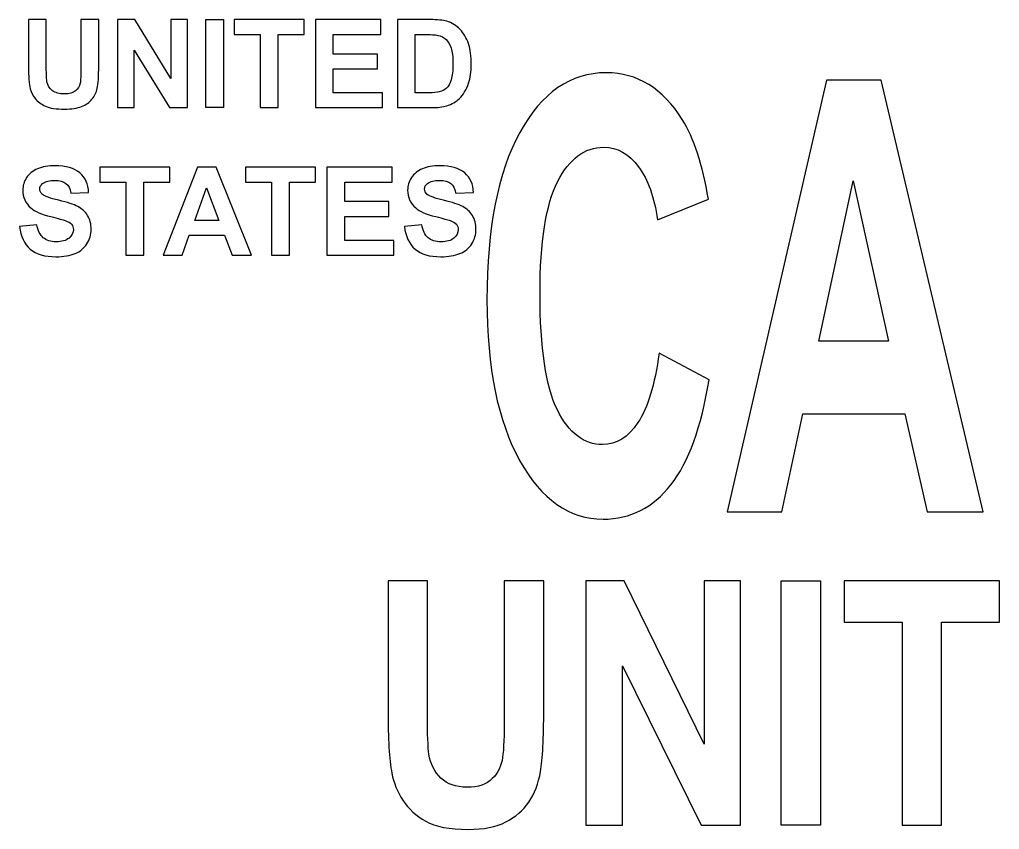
# Model space of a CAD drawing. Header units: centimetres. Extents: x -12.1 to 12.1, y -5 to 6.2.
# Drawn here: x -12.113 to -9.204, y 2.989 to 5.393 of the extents above; entities that cross this region are included whole.
import ezdxf

# ---------------------------------------------------------------- set-up
doc = ezdxf.new("R2010")
doc.units = ezdxf.units.CM
doc.header["$MEASUREMENT"] = 0
doc.layers.add('Layer 1', color=7, linetype='Continuous')

msp = doc.modelspace()

# ---------------------------------------------------------------- linework, layer by layer
at = {"layer": 'Layer 1', "color": 250}
for points, knots in [([(-12.08644, 5.39288), (-12.08644, 5.39288), (-12.03369, 5.39288), (-12.03369, 5.39288), (-12.03369, 5.39288), (-12.03369, 5.39288), (-12.03369, 5.25136), (-12.03369, 5.25136), (-12.03369, 5.25136), (-12.03369, 5.22891), (-12.03303, 5.21435), (-12.03171, 5.20768), (-12.03171, 5.20768), (-12.02946, 5.197), (-12.02409, 5.18841), (-12.0156, 5.18191), (-12.0156, 5.18191), (-12.0071, 5.17545), (-11.99549, 5.17224), (-11.98074, 5.17224), (-11.98074, 5.17224), (-11.96576, 5.17224), (-11.95448, 5.17527), (-11.94687, 5.18139), (-11.94687, 5.18139), (-11.93927, 5.18751), (-11.9347, 5.19502), (-11.93315, 5.20396), (-11.93315, 5.20396), (-11.93162, 5.21286), (-11.93083, 5.22765), (-11.93083, 5.24833), (-11.93083, 5.24833), (-11.93083, 5.24833), (-11.93083, 5.39288), (-11.93083, 5.39288), (-11.93083, 5.39288), (-11.93083, 5.39288), (-11.87807, 5.39288), (-11.87807, 5.39288), (-11.87807, 5.39288), (-11.87807, 5.39288), (-11.87807, 5.25564), (-11.87807, 5.25564), (-11.87807, 5.25564), (-11.87807, 5.22425), (-11.87951, 5.20209), (-11.88235, 5.18913), (-11.88235, 5.18913), (-11.88521, 5.17621), (-11.89045, 5.16525), (-11.89812, 5.15635), (-11.89812, 5.15635), (-11.9058, 5.14743), (-11.91603, 5.14033), (-11.92888, 5.13506), (-11.92888, 5.13506), (-11.94172, 5.12976), (-11.95847, 5.12711), (-11.97912, 5.12711), (-11.97912, 5.12711), (-12.00409, 5.12711), (-12.02303, 5.12999), (-12.03591, 5.13576), (-12.03591, 5.13576), (-12.0488, 5.14152), (-12.059, 5.14901), (-12.06647, 5.15824), (-12.06647, 5.15824), (-12.07398, 5.16744), (-12.07891, 5.17708), (-12.0813, 5.18718), (-12.0813, 5.18718), (-12.08473, 5.20215), (-12.08644, 5.22425), (-12.08644, 5.25351), (-12.08644, 5.25351), (-12.08644, 5.25351), (-12.08644, 5.39288), (-12.08644, 5.39288)], [0, 0, 0, 0, 0.047619, 0.047619, 0.047619, 0.047619, 0.0952381, 0.0952381, 0.0952381, 0.0952381, 0.1428571, 0.1428571, 0.1428571, 0.1428571, 0.1904762, 0.1904762, 0.1904762, 0.1904762, 0.2380952, 0.2380952, 0.2380952, 0.2380952, 0.2857143, 0.2857143, 0.2857143, 0.2857143, 0.3333333, 0.3333333, 0.3333333, 0.3333333, 0.3809524, 0.3809524, 0.3809524, 0.3809524, 0.4285714, 0.4285714, 0.4285714, 0.4285714, 0.4761905, 0.4761905, 0.4761905, 0.4761905, 0.5238095, 0.5238095, 0.5238095, 0.5238095, 0.5714286, 0.5714286, 0.5714286, 0.5714286, 0.6190476, 0.6190476, 0.6190476, 0.6190476, 0.6666667, 0.6666667, 0.6666667, 0.6666667, 0.7142857, 0.7142857, 0.7142857, 0.7142857, 0.7619048, 0.7619048, 0.7619048, 0.7619048, 0.8095238, 0.8095238, 0.8095238, 0.8095238, 0.8571429, 0.8571429, 0.8571429, 0.8571429, 0.9047619, 0.9047619, 0.9047619, 0.9047619, 1, 1, 1, 1]), ([(-11.82193, 5.13159), (-11.82193, 5.13159), (-11.82193, 5.39288), (-11.82193, 5.39288), (-11.82193, 5.39288), (-11.82193, 5.39288), (-11.77058, 5.39288), (-11.77058, 5.39288), (-11.77058, 5.39288), (-11.77058, 5.39288), (-11.66363, 5.2184), (-11.66363, 5.2184), (-11.66363, 5.2184), (-11.66363, 5.2184), (-11.66363, 5.39288), (-11.66363, 5.39288), (-11.66363, 5.39288), (-11.66363, 5.39288), (-11.61461, 5.39288), (-11.61461, 5.39288), (-11.61461, 5.39288), (-11.61461, 5.39288), (-11.61461, 5.13159), (-11.61461, 5.13159), (-11.61461, 5.13159), (-11.61461, 5.13159), (-11.66755, 5.13159), (-11.66755, 5.13159), (-11.66755, 5.13159), (-11.66755, 5.13159), (-11.7729, 5.302), (-11.7729, 5.302), (-11.7729, 5.302), (-11.7729, 5.302), (-11.7729, 5.13159), (-11.7729, 5.13159), (-11.7729, 5.13159), (-11.7729, 5.13159), (-11.82193, 5.13159), (-11.82193, 5.13159)], [0, 0, 0, 0, 0.0909091, 0.0909091, 0.0909091, 0.0909091, 0.1818182, 0.1818182, 0.1818182, 0.1818182, 0.2727273, 0.2727273, 0.2727273, 0.2727273, 0.3636364, 0.3636364, 0.3636364, 0.3636364, 0.4545455, 0.4545455, 0.4545455, 0.4545455, 0.5454545, 0.5454545, 0.5454545, 0.5454545, 0.6363636, 0.6363636, 0.6363636, 0.6363636, 0.7272727, 0.7272727, 0.7272727, 0.7272727, 0.8181818, 0.8181818, 0.8181818, 0.8181818, 1, 1, 1, 1]), ([(-11.56042, 5.13159), (-11.56042, 5.13159), (-11.50766, 5.13159), (-11.50766, 5.13159), (-11.50766, 5.13159), (-11.50766, 5.13159), (-11.50766, 5.3929), (-11.50766, 5.3929), (-11.50766, 5.3929), (-11.50766, 5.3929), (-11.56042, 5.3929), (-11.56042, 5.3929), (-11.56042, 5.3929), (-11.56042, 5.3929), (-11.56042, 5.13159), (-11.56042, 5.13159)], [0, 0, 0, 0, 0.2, 0.2, 0.2, 0.2, 0.4, 0.4, 0.4, 0.4, 0.6, 0.6, 0.6, 0.6, 1, 1, 1, 1]), ([(-11.39856, 5.13159), (-11.39856, 5.13159), (-11.39856, 5.34868), (-11.39856, 5.34868), (-11.39856, 5.34868), (-11.39856, 5.34868), (-11.47611, 5.34868), (-11.47611, 5.34868), (-11.47611, 5.34868), (-11.47611, 5.34868), (-11.47611, 5.39288), (-11.47611, 5.39288), (-11.47611, 5.39288), (-11.47611, 5.39288), (-11.26846, 5.39288), (-11.26846, 5.39288), (-11.26846, 5.39288), (-11.26846, 5.39288), (-11.26846, 5.34868), (-11.26846, 5.34868), (-11.26846, 5.34868), (-11.26846, 5.34868), (-11.34582, 5.34868), (-11.34582, 5.34868), (-11.34582, 5.34868), (-11.34582, 5.34868), (-11.34582, 5.13159), (-11.34582, 5.13159), (-11.34582, 5.13159), (-11.34582, 5.13159), (-11.39856, 5.13159), (-11.39856, 5.13159)], [0, 0, 0, 0, 0.1111111, 0.1111111, 0.1111111, 0.1111111, 0.2222222, 0.2222222, 0.2222222, 0.2222222, 0.3333333, 0.3333333, 0.3333333, 0.3333333, 0.4444444, 0.4444444, 0.4444444, 0.4444444, 0.5555556, 0.5555556, 0.5555556, 0.5555556, 0.6666667, 0.6666667, 0.6666667, 0.6666667, 0.7777778, 0.7777778, 0.7777778, 0.7777778, 1, 1, 1, 1]), ([(-11.23443, 5.13159), (-11.23443, 5.13159), (-11.23443, 5.39288), (-11.23443, 5.39288), (-11.23443, 5.39288), (-11.23443, 5.39288), (-11.04065, 5.39288), (-11.04065, 5.39288), (-11.04065, 5.39288), (-11.04065, 5.39288), (-11.04065, 5.34868), (-11.04065, 5.34868), (-11.04065, 5.34868), (-11.04065, 5.34868), (-11.18165, 5.34868), (-11.18165, 5.34868), (-11.18165, 5.34868), (-11.18165, 5.34868), (-11.18165, 5.29076), (-11.18165, 5.29076), (-11.18165, 5.29076), (-11.18165, 5.29076), (-11.05044, 5.29076), (-11.05044, 5.29076), (-11.05044, 5.29076), (-11.05044, 5.29076), (-11.05044, 5.24673), (-11.05044, 5.24673), (-11.05044, 5.24673), (-11.05044, 5.24673), (-11.18165, 5.24673), (-11.18165, 5.24673), (-11.18165, 5.24673), (-11.18165, 5.24673), (-11.18165, 5.17562), (-11.18165, 5.17562), (-11.18165, 5.17562), (-11.18165, 5.17562), (-11.03567, 5.17562), (-11.03567, 5.17562), (-11.03567, 5.17562), (-11.03567, 5.17562), (-11.03567, 5.13159), (-11.03567, 5.13159), (-11.03567, 5.13159), (-11.03567, 5.13159), (-11.23443, 5.13159), (-11.23443, 5.13159)], [0, 0, 0, 0, 0.0769231, 0.0769231, 0.0769231, 0.0769231, 0.1538462, 0.1538462, 0.1538462, 0.1538462, 0.2307692, 0.2307692, 0.2307692, 0.2307692, 0.3076923, 0.3076923, 0.3076923, 0.3076923, 0.3846154, 0.3846154, 0.3846154, 0.3846154, 0.4615385, 0.4615385, 0.4615385, 0.4615385, 0.5384615, 0.5384615, 0.5384615, 0.5384615, 0.6153846, 0.6153846, 0.6153846, 0.6153846, 0.6923077, 0.6923077, 0.6923077, 0.6923077, 0.7692308, 0.7692308, 0.7692308, 0.7692308, 0.8461538, 0.8461538, 0.8461538, 0.8461538, 1, 1, 1, 1]), ([(-10.9911, 5.39288), (-10.9911, 5.39288), (-10.89466, 5.39288), (-10.89466, 5.39288), (-10.89466, 5.39288), (-10.87292, 5.39288), (-10.85634, 5.39122), (-10.84494, 5.3879), (-10.84494, 5.3879), (-10.82961, 5.38339), (-10.81649, 5.37535), (-10.80555, 5.36381), (-10.80555, 5.36381), (-10.7946, 5.35232), (-10.78629, 5.33819), (-10.78058, 5.3215), (-10.78058, 5.3215), (-10.77488, 5.30482), (-10.77203, 5.28424), (-10.77203, 5.25975), (-10.77203, 5.25975), (-10.77203, 5.23823), (-10.77468, 5.21968), (-10.78004, 5.20413), (-10.78004, 5.20413), (-10.78657, 5.18511), (-10.79592, 5.16971), (-10.80803, 5.15795), (-10.80803, 5.15795), (-10.81719, 5.14903), (-10.82955, 5.14211), (-10.84511, 5.1371), (-10.84511, 5.1371), (-10.85677, 5.13343), (-10.87232, 5.13159), (-10.89181, 5.13159), (-10.89181, 5.13159), (-10.89181, 5.13159), (-10.9911, 5.13159), (-10.9911, 5.13159), (-10.9911, 5.13159), (-10.9911, 5.13159), (-10.9911, 5.39288), (-10.9911, 5.39288)], [0, 0, 0, 0, 0.0833333, 0.0833333, 0.0833333, 0.0833333, 0.1666667, 0.1666667, 0.1666667, 0.1666667, 0.25, 0.25, 0.25, 0.25, 0.3333333, 0.3333333, 0.3333333, 0.3333333, 0.4166667, 0.4166667, 0.4166667, 0.4166667, 0.5, 0.5, 0.5, 0.5, 0.5833333, 0.5833333, 0.5833333, 0.5833333, 0.6666667, 0.6666667, 0.6666667, 0.6666667, 0.75, 0.75, 0.75, 0.75, 0.8333333, 0.8333333, 0.8333333, 0.8333333, 1, 1, 1, 1]), ([(-10.93833, 5.34868), (-10.93833, 5.34868), (-10.93833, 5.17562), (-10.93833, 5.17562), (-10.93833, 5.17562), (-10.93833, 5.17562), (-10.89894, 5.17562), (-10.89894, 5.17562), (-10.89894, 5.17562), (-10.8842, 5.17562), (-10.87357, 5.17644), (-10.86704, 5.1781), (-10.86704, 5.1781), (-10.85849, 5.18023), (-10.85138, 5.18387), (-10.84571, 5.18899), (-10.84571, 5.18899), (-10.8401, 5.19408), (-10.83548, 5.2025), (-10.83191, 5.21421), (-10.83191, 5.21421), (-10.82835, 5.22591), (-10.82658, 5.24187), (-10.82658, 5.26205), (-10.82658, 5.26205), (-10.82658, 5.28226), (-10.82835, 5.29777), (-10.83191, 5.30858), (-10.83191, 5.30858), (-10.83548, 5.31938), (-10.84045, 5.32783), (-10.84689, 5.33389), (-10.84689, 5.33389), (-10.85331, 5.33997), (-10.86145, 5.34405), (-10.8713, 5.34618), (-10.8713, 5.34618), (-10.87869, 5.34783), (-10.89312, 5.34868), (-10.91463, 5.34868), (-10.91463, 5.34868), (-10.91463, 5.34868), (-10.93833, 5.34868), (-10.93833, 5.34868)], [0, 0, 0, 0, 0.0833333, 0.0833333, 0.0833333, 0.0833333, 0.1666667, 0.1666667, 0.1666667, 0.1666667, 0.25, 0.25, 0.25, 0.25, 0.3333333, 0.3333333, 0.3333333, 0.3333333, 0.4166667, 0.4166667, 0.4166667, 0.4166667, 0.5, 0.5, 0.5, 0.5, 0.5833333, 0.5833333, 0.5833333, 0.5833333, 0.6666667, 0.6666667, 0.6666667, 0.6666667, 0.75, 0.75, 0.75, 0.75, 0.8333333, 0.8333333, 0.8333333, 0.8333333, 1, 1, 1, 1]), ([(-10.21445, 4.40304), (-10.21445, 4.40304), (-10.06625, 4.32348), (-10.06625, 4.32348), (-10.06625, 4.32348), (-10.08895, 4.18366), (-10.12675, 4.07979), (-10.17959, 4.01191), (-10.17959, 4.01191), (-10.23243, 3.94404), (-10.29945, 3.91009), (-10.3807, 3.91009), (-10.3807, 3.91009), (-10.48119, 3.91009), (-10.56382, 3.96821), (-10.62854, 4.08445), (-10.62854, 4.08445), (-10.69325, 4.20072), (-10.72558, 4.35962), (-10.72558, 4.56121), (-10.72558, 4.56121), (-10.72558, 4.77448), (-10.69307, 4.94011), (-10.628, 5.0581), (-10.628, 5.0581), (-10.56295, 5.17609), (-10.47743, 5.23512), (-10.3714, 5.23512), (-10.3714, 5.23512), (-10.27882, 5.23512), (-10.20359, 5.18875), (-10.14576, 5.09612), (-10.14576, 5.09612), (-10.11134, 5.04136), (-10.08552, 4.9627), (-10.0683, 4.86015), (-10.0683, 4.86015), (-10.0683, 4.86015), (-10.21959, 4.79894), (-10.21959, 4.79894), (-10.21959, 4.79894), (-10.22855, 4.86539), (-10.2472, 4.91783), (-10.27561, 4.95627), (-10.27561, 4.95627), (-10.30402, 4.99474), (-10.33852, 5.01399), (-10.37915, 5.01399), (-10.37915, 5.01399), (-10.43526, 5.01399), (-10.48076, 4.97989), (-10.51571, 4.91172), (-10.51571, 4.91172), (-10.55067, 4.84355), (-10.56812, 4.73311), (-10.56812, 4.58046), (-10.56812, 4.58046), (-10.56812, 4.41847), (-10.55091, 4.3031), (-10.51649, 4.23432), (-10.51649, 4.23432), (-10.48206, 4.16561), (-10.4373, 4.13122), (-10.38224, 4.13122), (-10.38224, 4.13122), (-10.34162, 4.13122), (-10.30668, 4.15309), (-10.27741, 4.19677), (-10.27741, 4.19677), (-10.24817, 4.24047), (-10.22716, 4.30922), (-10.21445, 4.40304)], [0, 0, 0, 0, 0.0526316, 0.0526316, 0.0526316, 0.0526316, 0.1052632, 0.1052632, 0.1052632, 0.1052632, 0.1578947, 0.1578947, 0.1578947, 0.1578947, 0.2105263, 0.2105263, 0.2105263, 0.2105263, 0.2631579, 0.2631579, 0.2631579, 0.2631579, 0.3157895, 0.3157895, 0.3157895, 0.3157895, 0.3684211, 0.3684211, 0.3684211, 0.3684211, 0.4210526, 0.4210526, 0.4210526, 0.4210526, 0.4736842, 0.4736842, 0.4736842, 0.4736842, 0.5263158, 0.5263158, 0.5263158, 0.5263158, 0.5789474, 0.5789474, 0.5789474, 0.5789474, 0.6315789, 0.6315789, 0.6315789, 0.6315789, 0.6842105, 0.6842105, 0.6842105, 0.6842105, 0.7368421, 0.7368421, 0.7368421, 0.7368421, 0.7894737, 0.7894737, 0.7894737, 0.7894737, 0.8421053, 0.8421053, 0.8421053, 0.8421053, 0.8947368, 0.8947368, 0.8947368, 0.8947368, 1, 1, 1, 1]), ([(-9.25249, 3.93192), (-9.25249, 3.93192), (-9.41876, 3.93192), (-9.41876, 3.93192), (-9.41876, 3.93192), (-9.41876, 3.93192), (-9.48484, 4.22297), (-9.48484, 4.22297), (-9.48484, 4.22297), (-9.48484, 4.22297), (-9.78743, 4.22297), (-9.78743, 4.22297), (-9.78743, 4.22297), (-9.78743, 4.22297), (-9.84991, 3.93192), (-9.84991, 3.93192), (-9.84991, 3.93192), (-9.84991, 3.93192), (-10.01203, 3.93192), (-10.01203, 3.93192), (-10.01203, 3.93192), (-10.01203, 3.93192), (-9.71719, 5.21328), (-9.71719, 5.21328), (-9.71719, 5.21328), (-9.71719, 5.21328), (-9.55559, 5.21328), (-9.55559, 5.21328), (-9.55559, 5.21328), (-9.55559, 5.21328), (-9.25249, 3.93192), (-9.25249, 3.93192)], [0, 0, 0, 0, 0.1111111, 0.1111111, 0.1111111, 0.1111111, 0.2222222, 0.2222222, 0.2222222, 0.2222222, 0.3333333, 0.3333333, 0.3333333, 0.3333333, 0.4444444, 0.4444444, 0.4444444, 0.4444444, 0.5555556, 0.5555556, 0.5555556, 0.5555556, 0.6666667, 0.6666667, 0.6666667, 0.6666667, 0.7777778, 0.7777778, 0.7777778, 0.7777778, 1, 1, 1, 1]), ([(-12.113, 4.77853), (-12.113, 4.77853), (-12.06168, 4.78351), (-12.06168, 4.78351), (-12.06168, 4.78351), (-12.05857, 4.7663), (-12.0523, 4.75363), (-12.04285, 4.74554), (-12.04285, 4.74554), (-12.03341, 4.73747), (-12.02064, 4.73342), (-12.00463, 4.73342), (-12.00463, 4.73342), (-11.98763, 4.73342), (-11.97483, 4.73703), (-11.96621, 4.7442), (-11.96621, 4.7442), (-11.9576, 4.75139), (-11.95327, 4.75981), (-11.95327, 4.76944), (-11.95327, 4.76944), (-11.95327, 4.77561), (-11.95511, 4.78086), (-11.95873, 4.7852), (-11.95873, 4.7852), (-11.96235, 4.78954), (-11.96868, 4.79332), (-11.9777, 4.79656), (-11.9777, 4.79656), (-11.98389, 4.79868), (-11.99795, 4.80247), (-12.01995, 4.80794), (-12.01995, 4.80794), (-12.04822, 4.81495), (-12.06806, 4.82355), (-12.07949, 4.83377), (-12.07949, 4.83377), (-12.09553, 4.84815), (-12.10355, 4.86568), (-12.10355, 4.88635), (-12.10355, 4.88635), (-12.10355, 4.89967), (-12.09978, 4.91212), (-12.09224, 4.92372), (-12.09224, 4.92372), (-12.08467, 4.93527), (-12.07381, 4.9441), (-12.0596, 4.95016), (-12.0596, 4.95016), (-12.04542, 4.95624), (-12.02827, 4.95927), (-12.00821, 4.95927), (-12.00821, 4.95927), (-11.97538, 4.95927), (-11.95071, 4.95208), (-11.93412, 4.93769), (-11.93412, 4.93769), (-11.91755, 4.92334), (-11.90885, 4.90412), (-11.90801, 4.88012), (-11.90801, 4.88012), (-11.90801, 4.88012), (-11.96078, 4.87783), (-11.96078, 4.87783), (-11.96078, 4.87783), (-11.96302, 4.89125), (-11.96787, 4.90091), (-11.97531, 4.90676), (-11.97531, 4.90676), (-11.98272, 4.91265), (-11.99388, 4.91559), (-12.00873, 4.91559), (-12.00873, 4.91559), (-12.02404, 4.91559), (-12.03604, 4.91244), (-12.04473, 4.90615), (-12.04473, 4.90615), (-12.05033, 4.90211), (-12.0531, 4.89669), (-12.0531, 4.88993), (-12.0531, 4.88993), (-12.0531, 4.88374), (-12.05049, 4.87846), (-12.04525, 4.87407), (-12.04525, 4.87407), (-12.03861, 4.86847), (-12.02244, 4.86265), (-11.99678, 4.8566), (-11.99678, 4.8566), (-11.9711, 4.85054), (-11.95213, 4.84425), (-11.93982, 4.83778), (-11.93982, 4.83778), (-11.92753, 4.83129), (-11.9179, 4.82247), (-11.91094, 4.81123), (-11.91094, 4.81123), (-11.90399, 4.80002), (-11.90052, 4.7861), (-11.90052, 4.76962), (-11.90052, 4.76962), (-11.90052, 4.75462), (-11.9047, 4.74062), (-11.91299, 4.72757), (-11.91299, 4.72757), (-11.92131, 4.71447), (-11.93308, 4.70477), (-11.94828, 4.6984), (-11.94828, 4.6984), (-11.96349, 4.69205), (-11.98246, 4.68884), (-12.00516, 4.68884), (-12.00516, 4.68884), (-12.0382, 4.68884), (-12.06356, 4.69647), (-12.08126, 4.71176), (-12.08126, 4.71176), (-12.09898, 4.72705), (-12.10955, 4.74929), (-12.113, 4.77853)], [0, 0, 0, 0, 0.0322581, 0.0322581, 0.0322581, 0.0322581, 0.0645161, 0.0645161, 0.0645161, 0.0645161, 0.0967742, 0.0967742, 0.0967742, 0.0967742, 0.1290323, 0.1290323, 0.1290323, 0.1290323, 0.1612903, 0.1612903, 0.1612903, 0.1612903, 0.1935484, 0.1935484, 0.1935484, 0.1935484, 0.2258065, 0.2258065, 0.2258065, 0.2258065, 0.2580645, 0.2580645, 0.2580645, 0.2580645, 0.2903226, 0.2903226, 0.2903226, 0.2903226, 0.3225806, 0.3225806, 0.3225806, 0.3225806, 0.3548387, 0.3548387, 0.3548387, 0.3548387, 0.3870968, 0.3870968, 0.3870968, 0.3870968, 0.4193548, 0.4193548, 0.4193548, 0.4193548, 0.4516129, 0.4516129, 0.4516129, 0.4516129, 0.483871, 0.483871, 0.483871, 0.483871, 0.516129, 0.516129, 0.516129, 0.516129, 0.5483871, 0.5483871, 0.5483871, 0.5483871, 0.5806452, 0.5806452, 0.5806452, 0.5806452, 0.6129032, 0.6129032, 0.6129032, 0.6129032, 0.6451613, 0.6451613, 0.6451613, 0.6451613, 0.6774194, 0.6774194, 0.6774194, 0.6774194, 0.7096774, 0.7096774, 0.7096774, 0.7096774, 0.7419355, 0.7419355, 0.7419355, 0.7419355, 0.7741935, 0.7741935, 0.7741935, 0.7741935, 0.8064516, 0.8064516, 0.8064516, 0.8064516, 0.8387097, 0.8387097, 0.8387097, 0.8387097, 0.8709677, 0.8709677, 0.8709677, 0.8709677, 0.9032258, 0.9032258, 0.9032258, 0.9032258, 0.9354839, 0.9354839, 0.9354839, 0.9354839, 1, 1, 1, 1]), ([(-11.79729, 4.6935), (-11.79729, 4.6935), (-11.79729, 4.91061), (-11.79729, 4.91061), (-11.79729, 4.91061), (-11.79729, 4.91061), (-11.87485, 4.91061), (-11.87485, 4.91061), (-11.87485, 4.91061), (-11.87485, 4.91061), (-11.87485, 4.95481), (-11.87485, 4.95481), (-11.87485, 4.95481), (-11.87485, 4.95481), (-11.66718, 4.95481), (-11.66718, 4.95481), (-11.66718, 4.95481), (-11.66718, 4.95481), (-11.66718, 4.91061), (-11.66718, 4.91061), (-11.66718, 4.91061), (-11.66718, 4.91061), (-11.74455, 4.91061), (-11.74455, 4.91061), (-11.74455, 4.91061), (-11.74455, 4.91061), (-11.74455, 4.6935), (-11.74455, 4.6935), (-11.74455, 4.6935), (-11.74455, 4.6935), (-11.79729, 4.6935), (-11.79729, 4.6935)], [0, 0, 0, 0, 0.1111111, 0.1111111, 0.1111111, 0.1111111, 0.2222222, 0.2222222, 0.2222222, 0.2222222, 0.3333333, 0.3333333, 0.3333333, 0.3333333, 0.4444444, 0.4444444, 0.4444444, 0.4444444, 0.5555556, 0.5555556, 0.5555556, 0.5555556, 0.6666667, 0.6666667, 0.6666667, 0.6666667, 0.7777778, 0.7777778, 0.7777778, 0.7777778, 1, 1, 1, 1]), ([(-11.42459, 4.6935), (-11.42459, 4.6935), (-11.48199, 4.6935), (-11.48199, 4.6935), (-11.48199, 4.6935), (-11.48199, 4.6935), (-11.50482, 4.75287), (-11.50482, 4.75287), (-11.50482, 4.75287), (-11.50482, 4.75287), (-11.60926, 4.75287), (-11.60926, 4.75287), (-11.60926, 4.75287), (-11.60926, 4.75287), (-11.63083, 4.6935), (-11.63083, 4.6935), (-11.63083, 4.6935), (-11.63083, 4.6935), (-11.6868, 4.6935), (-11.6868, 4.6935), (-11.6868, 4.6935), (-11.6868, 4.6935), (-11.58502, 4.95481), (-11.58502, 4.95481), (-11.58502, 4.95481), (-11.58502, 4.95481), (-11.52923, 4.95481), (-11.52923, 4.95481), (-11.52923, 4.95481), (-11.52923, 4.95481), (-11.42459, 4.6935), (-11.42459, 4.6935)], [0, 0, 0, 0, 0.1111111, 0.1111111, 0.1111111, 0.1111111, 0.2222222, 0.2222222, 0.2222222, 0.2222222, 0.3333333, 0.3333333, 0.3333333, 0.3333333, 0.4444444, 0.4444444, 0.4444444, 0.4444444, 0.5555556, 0.5555556, 0.5555556, 0.5555556, 0.6666667, 0.6666667, 0.6666667, 0.6666667, 0.7777778, 0.7777778, 0.7777778, 0.7777778, 1, 1, 1, 1]), ([(-11.36487, 4.6935), (-11.36487, 4.6935), (-11.36487, 4.91061), (-11.36487, 4.91061), (-11.36487, 4.91061), (-11.36487, 4.91061), (-11.44241, 4.91061), (-11.44241, 4.91061), (-11.44241, 4.91061), (-11.44241, 4.91061), (-11.44241, 4.95481), (-11.44241, 4.95481), (-11.44241, 4.95481), (-11.44241, 4.95481), (-11.23476, 4.95481), (-11.23476, 4.95481), (-11.23476, 4.95481), (-11.23476, 4.95481), (-11.23476, 4.91061), (-11.23476, 4.91061), (-11.23476, 4.91061), (-11.23476, 4.91061), (-11.31214, 4.91061), (-11.31214, 4.91061), (-11.31214, 4.91061), (-11.31214, 4.91061), (-11.31214, 4.6935), (-11.31214, 4.6935), (-11.31214, 4.6935), (-11.31214, 4.6935), (-11.36487, 4.6935), (-11.36487, 4.6935)], [0, 0, 0, 0, 0.1111111, 0.1111111, 0.1111111, 0.1111111, 0.2222222, 0.2222222, 0.2222222, 0.2222222, 0.3333333, 0.3333333, 0.3333333, 0.3333333, 0.4444444, 0.4444444, 0.4444444, 0.4444444, 0.5555556, 0.5555556, 0.5555556, 0.5555556, 0.6666667, 0.6666667, 0.6666667, 0.6666667, 0.7777778, 0.7777778, 0.7777778, 0.7777778, 1, 1, 1, 1]), ([(-11.20073, 4.6935), (-11.20073, 4.6935), (-11.20073, 4.95481), (-11.20073, 4.95481), (-11.20073, 4.95481), (-11.20073, 4.95481), (-11.00695, 4.95481), (-11.00695, 4.95481), (-11.00695, 4.95481), (-11.00695, 4.95481), (-11.00695, 4.91061), (-11.00695, 4.91061), (-11.00695, 4.91061), (-11.00695, 4.91061), (-11.14796, 4.91061), (-11.14796, 4.91061), (-11.14796, 4.91061), (-11.14796, 4.91061), (-11.14796, 4.85269), (-11.14796, 4.85269), (-11.14796, 4.85269), (-11.14796, 4.85269), (-11.01676, 4.85269), (-11.01676, 4.85269), (-11.01676, 4.85269), (-11.01676, 4.85269), (-11.01676, 4.80864), (-11.01676, 4.80864), (-11.01676, 4.80864), (-11.01676, 4.80864), (-11.14796, 4.80864), (-11.14796, 4.80864), (-11.14796, 4.80864), (-11.14796, 4.80864), (-11.14796, 4.73753), (-11.14796, 4.73753), (-11.14796, 4.73753), (-11.14796, 4.73753), (-11.00197, 4.73753), (-11.00197, 4.73753), (-11.00197, 4.73753), (-11.00197, 4.73753), (-11.00197, 4.6935), (-11.00197, 4.6935), (-11.00197, 4.6935), (-11.00197, 4.6935), (-11.20073, 4.6935), (-11.20073, 4.6935)], [0, 0, 0, 0, 0.0769231, 0.0769231, 0.0769231, 0.0769231, 0.1538462, 0.1538462, 0.1538462, 0.1538462, 0.2307692, 0.2307692, 0.2307692, 0.2307692, 0.3076923, 0.3076923, 0.3076923, 0.3076923, 0.3846154, 0.3846154, 0.3846154, 0.3846154, 0.4615385, 0.4615385, 0.4615385, 0.4615385, 0.5384615, 0.5384615, 0.5384615, 0.5384615, 0.6153846, 0.6153846, 0.6153846, 0.6153846, 0.6923077, 0.6923077, 0.6923077, 0.6923077, 0.7692308, 0.7692308, 0.7692308, 0.7692308, 0.8461538, 0.8461538, 0.8461538, 0.8461538, 1, 1, 1, 1]), ([(-10.97061, 4.77853), (-10.97061, 4.77853), (-10.91926, 4.78351), (-10.91926, 4.78351), (-10.91926, 4.78351), (-10.91616, 4.7663), (-10.90991, 4.75363), (-10.90045, 4.74554), (-10.90045, 4.74554), (-10.89102, 4.73747), (-10.87827, 4.73342), (-10.86223, 4.73342), (-10.86223, 4.73342), (-10.84523, 4.73342), (-10.83243, 4.73703), (-10.82381, 4.7442), (-10.82381, 4.7442), (-10.8152, 4.75139), (-10.81088, 4.75981), (-10.81088, 4.76944), (-10.81088, 4.76944), (-10.81088, 4.77561), (-10.81269, 4.78086), (-10.81631, 4.7852), (-10.81631, 4.7852), (-10.81995, 4.78954), (-10.82628, 4.79332), (-10.83531, 4.79656), (-10.83531, 4.79656), (-10.8415, 4.79868), (-10.85558, 4.80247), (-10.87755, 4.80794), (-10.87755, 4.80794), (-10.90584, 4.81495), (-10.92569, 4.82355), (-10.93709, 4.83377), (-10.93709, 4.83377), (-10.95312, 4.84815), (-10.96114, 4.86568), (-10.96114, 4.88635), (-10.96114, 4.88635), (-10.96114, 4.89967), (-10.95738, 4.91212), (-10.94984, 4.92372), (-10.94984, 4.92372), (-10.94228, 4.93527), (-10.93141, 4.9441), (-10.91723, 4.95016), (-10.91723, 4.95016), (-10.90302, 4.95624), (-10.88586, 4.95927), (-10.8658, 4.95927), (-10.8658, 4.95927), (-10.83298, 4.95927), (-10.80831, 4.95208), (-10.79171, 4.93769), (-10.79171, 4.93769), (-10.77515, 4.92334), (-10.76646, 4.90412), (-10.76561, 4.88012), (-10.76561, 4.88012), (-10.76561, 4.88012), (-10.81836, 4.87783), (-10.81836, 4.87783), (-10.81836, 4.87783), (-10.82062, 4.89125), (-10.82547, 4.90091), (-10.8329, 4.90676), (-10.8329, 4.90676), (-10.84032, 4.91265), (-10.85148, 4.91559), (-10.8663, 4.91559), (-10.8663, 4.91559), (-10.88164, 4.91559), (-10.89364, 4.91244), (-10.90234, 4.90615), (-10.90234, 4.90615), (-10.90791, 4.90211), (-10.9107, 4.89669), (-10.9107, 4.88993), (-10.9107, 4.88993), (-10.9107, 4.88374), (-10.90811, 4.87846), (-10.90286, 4.87407), (-10.90286, 4.87407), (-10.89623, 4.86847), (-10.88005, 4.86265), (-10.85438, 4.8566), (-10.85438, 4.8566), (-10.82871, 4.85054), (-10.80972, 4.84425), (-10.79742, 4.83778), (-10.79742, 4.83778), (-10.78512, 4.83129), (-10.77549, 4.82247), (-10.76854, 4.81123), (-10.76854, 4.81123), (-10.76159, 4.80002), (-10.75814, 4.7861), (-10.75814, 4.76962), (-10.75814, 4.76962), (-10.75814, 4.75462), (-10.7623, 4.74062), (-10.77061, 4.72757), (-10.77061, 4.72757), (-10.77892, 4.71447), (-10.79068, 4.70477), (-10.80589, 4.6984), (-10.80589, 4.6984), (-10.82108, 4.69205), (-10.84006, 4.68884), (-10.86275, 4.68884), (-10.86275, 4.68884), (-10.89581, 4.68884), (-10.92116, 4.69647), (-10.93886, 4.71176), (-10.93886, 4.71176), (-10.95656, 4.72705), (-10.96716, 4.74929), (-10.97061, 4.77853)], [0, 0, 0, 0, 0.0322581, 0.0322581, 0.0322581, 0.0322581, 0.0645161, 0.0645161, 0.0645161, 0.0645161, 0.0967742, 0.0967742, 0.0967742, 0.0967742, 0.1290323, 0.1290323, 0.1290323, 0.1290323, 0.1612903, 0.1612903, 0.1612903, 0.1612903, 0.1935484, 0.1935484, 0.1935484, 0.1935484, 0.2258065, 0.2258065, 0.2258065, 0.2258065, 0.2580645, 0.2580645, 0.2580645, 0.2580645, 0.2903226, 0.2903226, 0.2903226, 0.2903226, 0.3225806, 0.3225806, 0.3225806, 0.3225806, 0.3548387, 0.3548387, 0.3548387, 0.3548387, 0.3870968, 0.3870968, 0.3870968, 0.3870968, 0.4193548, 0.4193548, 0.4193548, 0.4193548, 0.4516129, 0.4516129, 0.4516129, 0.4516129, 0.483871, 0.483871, 0.483871, 0.483871, 0.516129, 0.516129, 0.516129, 0.516129, 0.5483871, 0.5483871, 0.5483871, 0.5483871, 0.5806452, 0.5806452, 0.5806452, 0.5806452, 0.6129032, 0.6129032, 0.6129032, 0.6129032, 0.6451613, 0.6451613, 0.6451613, 0.6451613, 0.6774194, 0.6774194, 0.6774194, 0.6774194, 0.7096774, 0.7096774, 0.7096774, 0.7096774, 0.7419355, 0.7419355, 0.7419355, 0.7419355, 0.7741935, 0.7741935, 0.7741935, 0.7741935, 0.8064516, 0.8064516, 0.8064516, 0.8064516, 0.8387097, 0.8387097, 0.8387097, 0.8387097, 0.8709677, 0.8709677, 0.8709677, 0.8709677, 0.9032258, 0.9032258, 0.9032258, 0.9032258, 0.9354839, 0.9354839, 0.9354839, 0.9354839, 1, 1, 1, 1]), ([(-11.52174, 4.79688), (-11.52174, 4.79688), (-11.55775, 4.89387), (-11.55775, 4.89387), (-11.55775, 4.89387), (-11.55775, 4.89387), (-11.59305, 4.79688), (-11.59305, 4.79688), (-11.59305, 4.79688), (-11.59305, 4.79688), (-11.52174, 4.79688), (-11.52174, 4.79688)], [0, 0, 0, 0, 0.25, 0.25, 0.25, 0.25, 0.5, 0.5, 0.5, 0.5, 1, 1, 1, 1]), ([(-9.53389, 4.43885), (-9.53389, 4.43885), (-9.6382, 4.91434), (-9.6382, 4.91434), (-9.6382, 4.91434), (-9.6382, 4.91434), (-9.74044, 4.43885), (-9.74044, 4.43885), (-9.74044, 4.43885), (-9.74044, 4.43885), (-9.53389, 4.43885), (-9.53389, 4.43885)], [0, 0, 0, 0, 0.25, 0.25, 0.25, 0.25, 0.5, 0.5, 0.5, 0.5, 1, 1, 1, 1]), ([(-11.01933, 3.72676), (-11.01933, 3.72676), (-10.90227, 3.72676), (-10.90227, 3.72676), (-10.90227, 3.72676), (-10.90227, 3.72676), (-10.90227, 3.33394), (-10.90227, 3.33394), (-10.90227, 3.33394), (-10.90227, 3.2716), (-10.90081, 3.23121), (-10.89794, 3.21275), (-10.89794, 3.21275), (-10.8929, 3.18305), (-10.88097, 3.15923), (-10.86213, 3.14126), (-10.86213, 3.14126), (-10.84329, 3.1233), (-10.81749, 3.1143), (-10.78481, 3.1143), (-10.78481, 3.1143), (-10.75157, 3.1143), (-10.72653, 3.12278), (-10.70966, 3.13978), (-10.70966, 3.13978), (-10.69278, 3.15675), (-10.68263, 3.17763), (-10.67921, 3.20235), (-10.67921, 3.20235), (-10.67579, 3.22711), (-10.67406, 3.26816), (-10.67406, 3.32552), (-10.67406, 3.32552), (-10.67406, 3.32552), (-10.67406, 3.72676), (-10.67406, 3.72676), (-10.67406, 3.72676), (-10.67406, 3.72676), (-10.55698, 3.72676), (-10.55698, 3.72676), (-10.55698, 3.72676), (-10.55698, 3.72676), (-10.55698, 3.34582), (-10.55698, 3.34582), (-10.55698, 3.34582), (-10.55698, 3.25875), (-10.56017, 3.19723), (-10.56649, 3.1613), (-10.56649, 3.1613), (-10.57282, 3.12533), (-10.58447, 3.09499), (-10.60148, 3.07024), (-10.60148, 3.07024), (-10.61849, 3.04552), (-10.64124, 3.02581), (-10.66972, 3.01113), (-10.66972, 3.01113), (-10.69819, 2.99645), (-10.73537, 2.98912), (-10.78124, 2.98912), (-10.78124, 2.98912), (-10.83661, 2.98912), (-10.87861, 2.99712), (-10.90721, 3.01311), (-10.90721, 3.01311), (-10.93582, 3.02912), (-10.95845, 3.04992), (-10.97504, 3.07545), (-10.97504, 3.07545), (-10.99165, 3.10102), (-11.0026, 3.12781), (-11.00787, 3.15585), (-11.00787, 3.15585), (-11.01551, 3.1974), (-11.01933, 3.25875), (-11.01933, 3.33988), (-11.01933, 3.33988), (-11.01933, 3.33988), (-11.01933, 3.72676), (-11.01933, 3.72676)], [0, 0, 0, 0, 0.047619, 0.047619, 0.047619, 0.047619, 0.0952381, 0.0952381, 0.0952381, 0.0952381, 0.1428571, 0.1428571, 0.1428571, 0.1428571, 0.1904762, 0.1904762, 0.1904762, 0.1904762, 0.2380952, 0.2380952, 0.2380952, 0.2380952, 0.2857143, 0.2857143, 0.2857143, 0.2857143, 0.3333333, 0.3333333, 0.3333333, 0.3333333, 0.3809524, 0.3809524, 0.3809524, 0.3809524, 0.4285714, 0.4285714, 0.4285714, 0.4285714, 0.4761905, 0.4761905, 0.4761905, 0.4761905, 0.5238095, 0.5238095, 0.5238095, 0.5238095, 0.5714286, 0.5714286, 0.5714286, 0.5714286, 0.6190476, 0.6190476, 0.6190476, 0.6190476, 0.6666667, 0.6666667, 0.6666667, 0.6666667, 0.7142857, 0.7142857, 0.7142857, 0.7142857, 0.7619048, 0.7619048, 0.7619048, 0.7619048, 0.8095238, 0.8095238, 0.8095238, 0.8095238, 0.8571429, 0.8571429, 0.8571429, 0.8571429, 0.9047619, 0.9047619, 0.9047619, 0.9047619, 1, 1, 1, 1]), ([(-10.43241, 3.00149), (-10.43241, 3.00149), (-10.43241, 3.72676), (-10.43241, 3.72676), (-10.43241, 3.72676), (-10.43241, 3.72676), (-10.3185, 3.72676), (-10.3185, 3.72676), (-10.3185, 3.72676), (-10.3185, 3.72676), (-10.0812, 3.24242), (-10.0812, 3.24242), (-10.0812, 3.24242), (-10.0812, 3.24242), (-10.0812, 3.72676), (-10.0812, 3.72676), (-10.0812, 3.72676), (-10.0812, 3.72676), (-9.97245, 3.72676), (-9.97245, 3.72676), (-9.97245, 3.72676), (-9.97245, 3.72676), (-9.97245, 3.00149), (-9.97245, 3.00149), (-9.97245, 3.00149), (-9.97245, 3.00149), (-10.0899, 3.00149), (-10.0899, 3.00149), (-10.0899, 3.00149), (-10.0899, 3.00149), (-10.32365, 3.47444), (-10.32365, 3.47444), (-10.32365, 3.47444), (-10.32365, 3.47444), (-10.32365, 3.00149), (-10.32365, 3.00149), (-10.32365, 3.00149), (-10.32365, 3.00149), (-10.43241, 3.00149), (-10.43241, 3.00149)], [0, 0, 0, 0, 0.0909091, 0.0909091, 0.0909091, 0.0909091, 0.1818182, 0.1818182, 0.1818182, 0.1818182, 0.2727273, 0.2727273, 0.2727273, 0.2727273, 0.3636364, 0.3636364, 0.3636364, 0.3636364, 0.4545455, 0.4545455, 0.4545455, 0.4545455, 0.5454545, 0.5454545, 0.5454545, 0.5454545, 0.6363636, 0.6363636, 0.6363636, 0.6363636, 0.7272727, 0.7272727, 0.7272727, 0.7272727, 0.8181818, 0.8181818, 0.8181818, 0.8181818, 1, 1, 1, 1]), ([(-9.85222, 3.00149), (-9.85222, 3.00149), (-9.73514, 3.00149), (-9.73514, 3.00149), (-9.73514, 3.00149), (-9.73514, 3.00149), (-9.73514, 3.72676), (-9.73514, 3.72676), (-9.73514, 3.72676), (-9.73514, 3.72676), (-9.85222, 3.72676), (-9.85222, 3.72676), (-9.85222, 3.72676), (-9.85222, 3.72676), (-9.85222, 3.00149), (-9.85222, 3.00149)], [0, 0, 0, 0, 0.2, 0.2, 0.2, 0.2, 0.4, 0.4, 0.4, 0.4, 0.6, 0.6, 0.6, 0.6, 1, 1, 1, 1]), ([(-9.49309, 3.00149), (-9.49309, 3.00149), (-9.49309, 3.60405), (-9.49309, 3.60405), (-9.49309, 3.60405), (-9.49309, 3.60405), (-9.66514, 3.60405), (-9.66514, 3.60405), (-9.66514, 3.60405), (-9.66514, 3.60405), (-9.66514, 3.72676), (-9.66514, 3.72676), (-9.66514, 3.72676), (-9.66514, 3.72676), (-9.20436, 3.72676), (-9.20436, 3.72676), (-9.20436, 3.72676), (-9.20436, 3.72676), (-9.20436, 3.60405), (-9.20436, 3.60405), (-9.20436, 3.60405), (-9.20436, 3.60405), (-9.37602, 3.60405), (-9.37602, 3.60405), (-9.37602, 3.60405), (-9.37602, 3.60405), (-9.37602, 3.00149), (-9.37602, 3.00149), (-9.37602, 3.00149), (-9.37602, 3.00149), (-9.49309, 3.00149), (-9.49309, 3.00149)], [0, 0, 0, 0, 0.1111111, 0.1111111, 0.1111111, 0.1111111, 0.2222222, 0.2222222, 0.2222222, 0.2222222, 0.3333333, 0.3333333, 0.3333333, 0.3333333, 0.4444444, 0.4444444, 0.4444444, 0.4444444, 0.5555556, 0.5555556, 0.5555556, 0.5555556, 0.6666667, 0.6666667, 0.6666667, 0.6666667, 0.7777778, 0.7777778, 0.7777778, 0.7777778, 1, 1, 1, 1])]:
    msp.add_open_spline(points, degree=3, knots=knots, dxfattribs=at)

doc.saveas('drawing.dxf')
